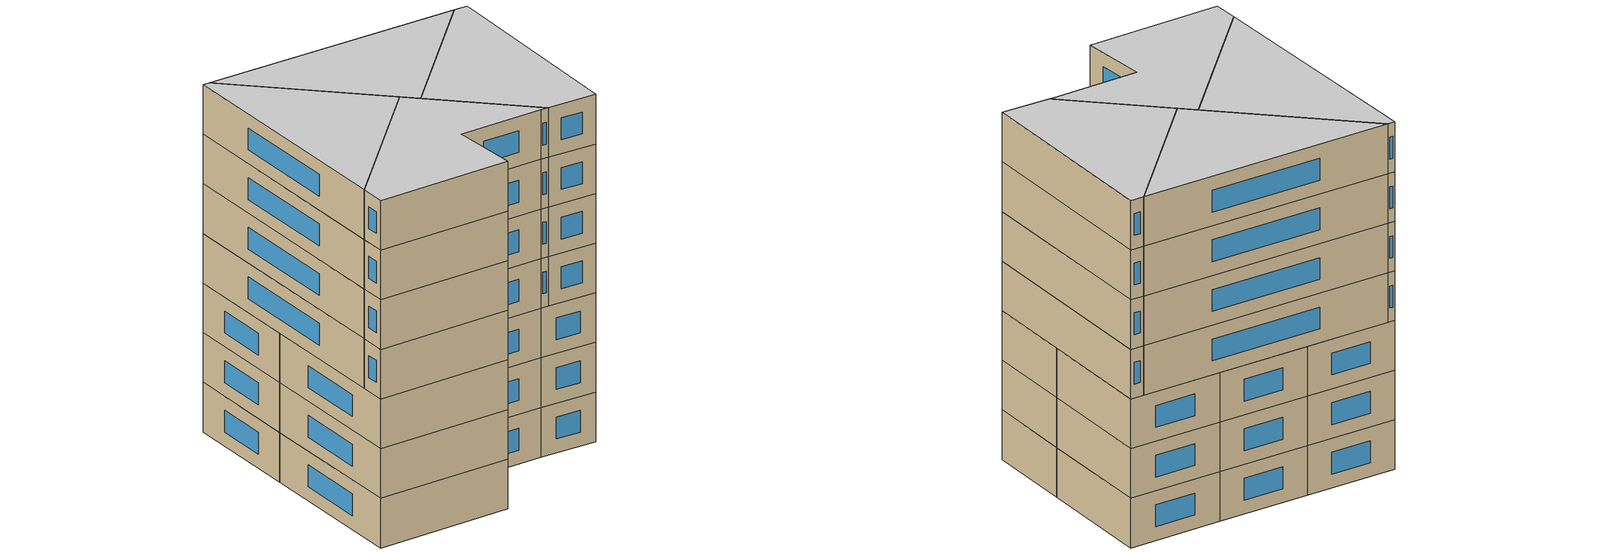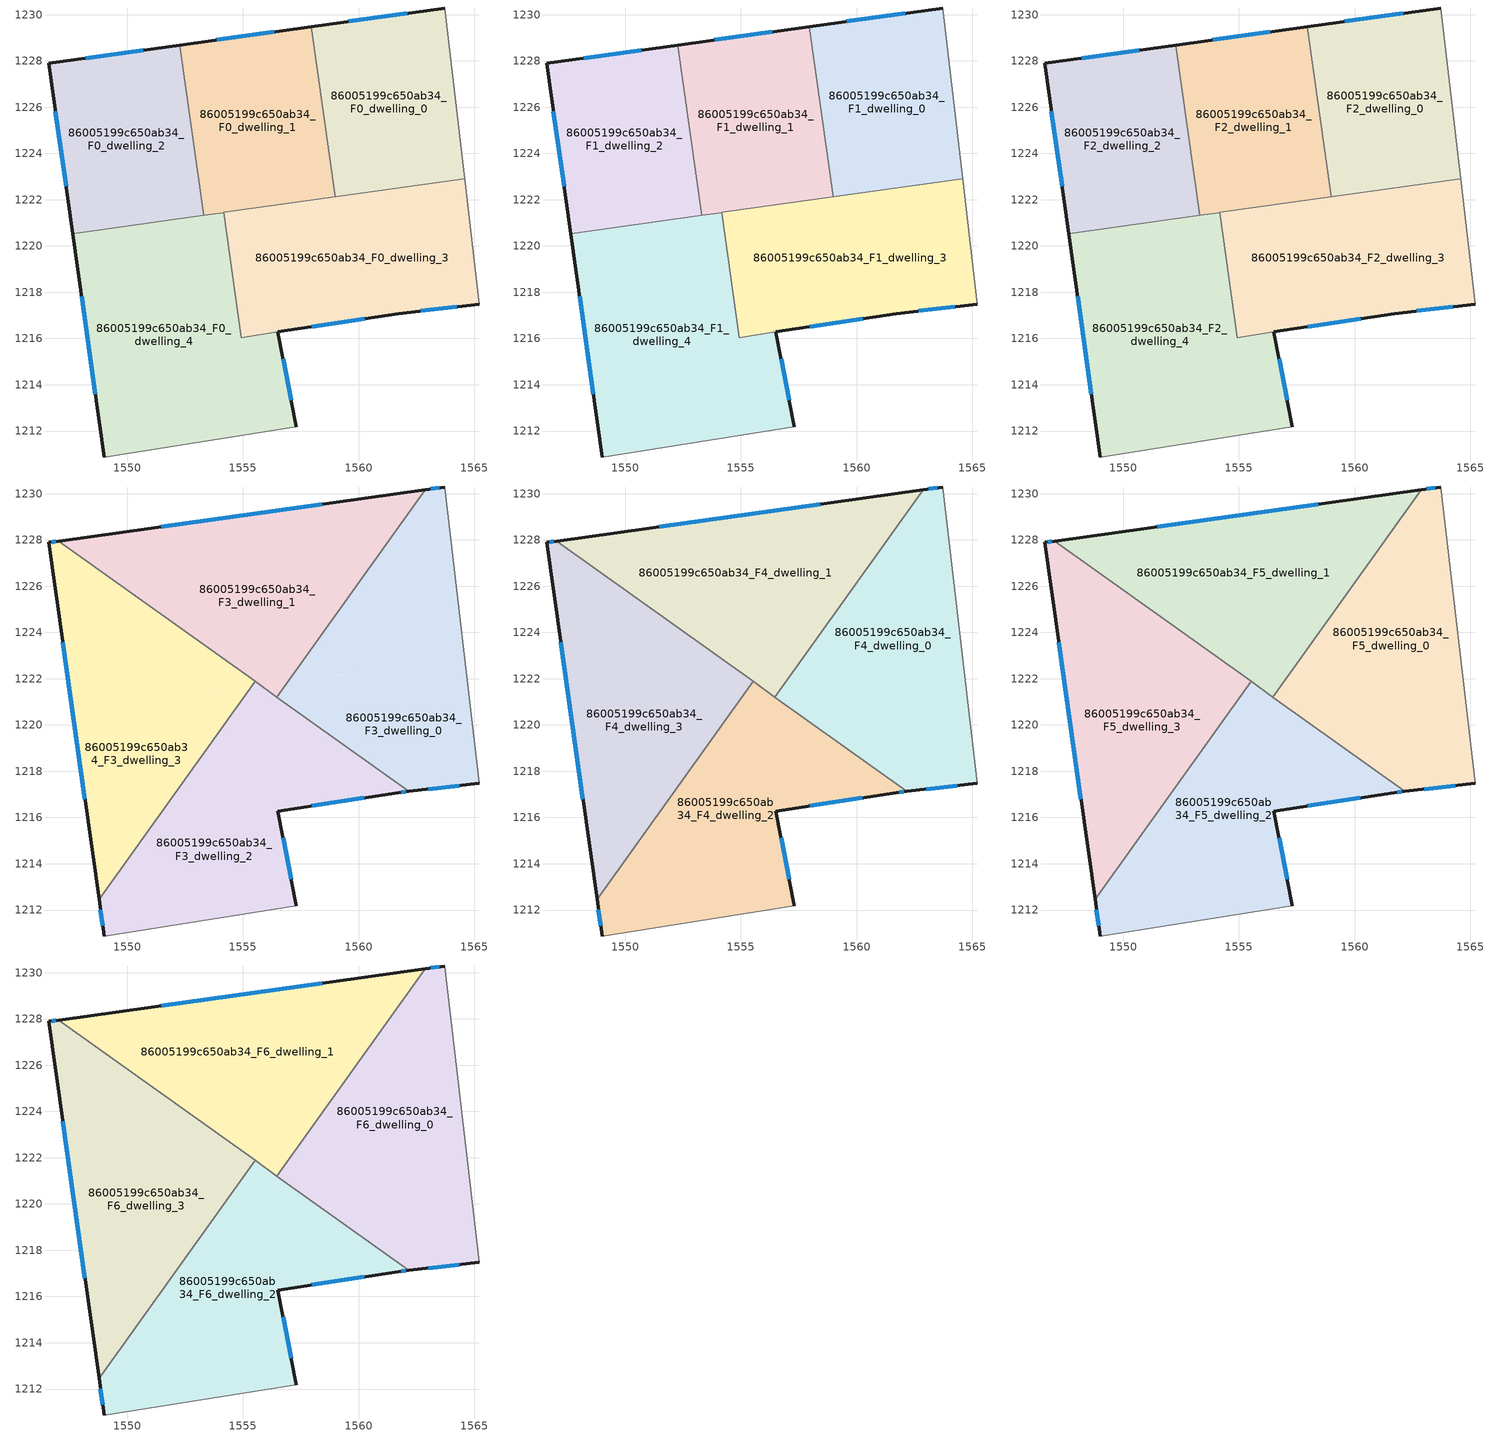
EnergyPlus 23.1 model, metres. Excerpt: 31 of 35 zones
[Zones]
86005199c650ab34_F0_dwelling_0
 floor ground (EU_floor_Construction): 1563.72,1230.29 1564.58,1222.91 1558.99,1222.13 1557.95,1229.48 z0
 wall outside (EU_wall_Construction): 1563.72,1230.29 1557.95,1229.48 z0:3
 wall adiabatic (EU_wall_Construction): 1564.58,1222.91 1563.72,1230.29 z0:3
 wall to 86005199c650ab34_F0_dwelling_1 (EU_wall_Construction): 1557.95,1229.48 1558.99,1222.13 z0:3
 wall to 86005199c650ab34_F0_dwelling_3 (EU_wall_Construction): 1558.99,1222.13 1564.58,1222.91 z0:3
 window (EU_Window_Construction): 1562.1,1230.06 1559.57,1229.71 z0.84:2.16
86005199c650ab34_F0_dwelling_1
 floor ground (EU_floor_Construction): 1557.95,1229.48 1558.99,1222.13 1553.31,1221.33 1552.28,1228.68 z0
 wall outside (EU_wall_Construction): 1557.95,1229.48 1552.28,1228.68 z0:3
 wall to 86005199c650ab34_F0_dwelling_2 (EU_wall_Construction): 1552.28,1228.68 1553.31,1221.33 z0:3
 wall to 86005199c650ab34_F0_dwelling_4 (EU_wall_Construction): 1553.31,1221.33 1554.16,1221.45 z0:3
 wall to 86005199c650ab34_F0_dwelling_3 (EU_wall_Construction): 1554.17,1221.45 1558.99,1222.13 z0:3
 window (EU_Window_Construction): 1556.36,1229.26 1553.87,1228.91 z0.84:2.16
86005199c650ab34_F0_dwelling_2
 floor ground (EU_floor_Construction): 1552.28,1228.68 1553.31,1221.33 1547.64,1220.53 1546.6,1227.89 z0
 wall outside (EU_wall_Construction): 1552.28,1228.68 1546.6,1227.89 1547.64,1220.53 z0:3
 wall to 86005199c650ab34_F0_dwelling_4 (EU_wall_Construction): 1547.64,1220.53 1553.31,1221.33 z0:3
 window (EU_Window_Construction): 1546.89,1225.83 1547.35,1222.59 / 1550.69,1228.46 1548.19,1228.11 z0.84:2.16
86005199c650ab34_F0_dwelling_3
 floor ground (EU_floor_Construction): 1564.58,1222.91 1565.21,1217.48 1561.71,1217.08 1556.51,1216.28 1554.93,1216.04 1554.17,1221.45 z0
 wall outside (EU_wall_Construction): 1556.51,1216.28 1561.71,1217.08 1565.21,1217.48 z0:3
 wall to 86005199c650ab34_F0_dwelling_4 (EU_wall_Construction): 1554.17,1221.45 1554.93,1216.04 1556.51,1216.28 z0:3
 wall adiabatic (EU_wall_Construction): 1565.21,1217.48 1564.58,1222.91 z0:3
 window (EU_Window_Construction): 1562.69,1217.19 1564.23,1217.36 / 1557.97,1216.5 1560.25,1216.85 z0.84:2.16
86005199c650ab34_F0_dwelling_4
 floor ground (EU_floor_Construction): 1554.16,1221.45 1554.93,1216.04 1556.51,1216.28 1557.31,1212.17 1549,1210.88 1547.64,1220.53 z0
 wall outside (EU_wall_Construction): 1547.64,1220.53 1549,1210.88 / 1557.31,1212.17 1556.51,1216.28 z0:3
 wall adiabatic (EU_wall_Construction): 1549,1210.88 1557.31,1212.17 z0:3
 window (EU_Window_Construction): 1548.02,1217.82 1548.62,1213.58 / 1557.08,1213.32 1556.73,1215.13 z0.84:2.16
86005199c650ab34_F1_dwelling_0
 floor to 86005199c650ab34_F0_dwelling_0 (EU_floor_Construction): 1563.72,1230.29 1564.58,1222.91 1558.99,1222.13 1557.95,1229.48 z3
 wall outside (EU_wall_Construction): 1563.72,1230.29 1557.95,1229.48 z3:6
 wall adiabatic (EU_wall_Construction): 1564.58,1222.91 1563.72,1230.29 z3:6
 wall to 86005199c650ab34_F1_dwelling_1 (EU_wall_Construction): 1557.95,1229.48 1558.99,1222.13 z3:6
 wall to 86005199c650ab34_F1_dwelling_3 (EU_wall_Construction): 1558.99,1222.13 1564.58,1222.91 z3:6
 window (EU_Window_Construction): 1562.1,1230.06 1559.57,1229.71 z3.84:5.16
86005199c650ab34_F1_dwelling_1
 floor to 86005199c650ab34_F0_dwelling_1 (EU_floor_Construction): 1557.95,1229.48 1558.99,1222.13 1553.31,1221.33 1552.28,1228.68 z3
 wall outside (EU_wall_Construction): 1557.95,1229.48 1552.28,1228.68 z3:6
 wall to 86005199c650ab34_F1_dwelling_2 (EU_wall_Construction): 1552.28,1228.68 1553.31,1221.33 z3:6
 wall to 86005199c650ab34_F1_dwelling_4 (EU_wall_Construction): 1553.31,1221.33 1554.16,1221.45 z3:6
 wall to 86005199c650ab34_F1_dwelling_3 (EU_wall_Construction): 1554.17,1221.45 1558.99,1222.13 z3:6
 window (EU_Window_Construction): 1556.36,1229.26 1553.87,1228.91 z3.84:5.16
86005199c650ab34_F1_dwelling_2
 floor to 86005199c650ab34_F0_dwelling_2 (EU_floor_Construction): 1552.28,1228.68 1553.31,1221.33 1547.64,1220.53 1546.6,1227.89 z3
 wall outside (EU_wall_Construction): 1552.28,1228.68 1546.6,1227.89 1547.64,1220.53 z3:6
 wall to 86005199c650ab34_F1_dwelling_4 (EU_wall_Construction): 1547.64,1220.53 1553.31,1221.33 z3:6
 window (EU_Window_Construction): 1546.89,1225.83 1547.35,1222.59 / 1550.69,1228.46 1548.19,1228.11 z3.84:5.16
86005199c650ab34_F1_dwelling_3
 floor to 86005199c650ab34_F0_dwelling_3 (EU_floor_Construction): 1564.58,1222.91 1565.21,1217.48 1561.71,1217.08 1556.51,1216.28 1554.93,1216.04 1554.17,1221.45 z3
 wall outside (EU_wall_Construction): 1556.51,1216.28 1561.71,1217.08 1565.21,1217.48 z3:6
 wall to 86005199c650ab34_F1_dwelling_4 (EU_wall_Construction): 1554.17,1221.45 1554.93,1216.04 1556.51,1216.28 z3:6
 wall adiabatic (EU_wall_Construction): 1565.21,1217.48 1564.58,1222.91 z3:6
 window (EU_Window_Construction): 1562.69,1217.19 1564.23,1217.36 / 1557.97,1216.5 1560.25,1216.85 z3.84:5.16
86005199c650ab34_F1_dwelling_4
 floor to 86005199c650ab34_F0_dwelling_4 (EU_floor_Construction): 1554.16,1221.45 1554.93,1216.04 1556.51,1216.28 1557.31,1212.17 1549,1210.88 1547.64,1220.53 z3
 wall outside (EU_wall_Construction): 1547.64,1220.53 1549,1210.88 / 1557.31,1212.17 1556.51,1216.28 z3:6
 wall adiabatic (EU_wall_Construction): 1549,1210.88 1557.31,1212.17 z3:6
 window (EU_Window_Construction): 1548.02,1217.82 1548.62,1213.58 / 1557.08,1213.32 1556.73,1215.13 z3.84:5.16
86005199c650ab34_F2_dwelling_0
 floor to 86005199c650ab34_F1_dwelling_0 (EU_floor_Construction): 1563.72,1230.29 1564.58,1222.91 1558.99,1222.13 1557.95,1229.48 z6
 wall outside (EU_wall_Construction): 1563.72,1230.29 1557.95,1229.48 z6:9
 wall adiabatic (EU_wall_Construction): 1564.58,1222.91 1563.72,1230.29 z6:9
 wall to 86005199c650ab34_F2_dwelling_1 (EU_wall_Construction): 1557.95,1229.48 1558.99,1222.13 z6:9
 wall to 86005199c650ab34_F2_dwelling_3 (EU_wall_Construction): 1558.99,1222.13 1564.58,1222.91 z6:9
 window (EU_Window_Construction): 1562.1,1230.06 1559.57,1229.71 z6.84:8.16
86005199c650ab34_F2_dwelling_1
 floor to 86005199c650ab34_F1_dwelling_1 (EU_floor_Construction): 1557.95,1229.48 1558.99,1222.13 1553.31,1221.33 1552.28,1228.68 z6
 wall outside (EU_wall_Construction): 1557.95,1229.48 1552.28,1228.68 z6:9
 wall to 86005199c650ab34_F2_dwelling_2 (EU_wall_Construction): 1552.28,1228.68 1553.31,1221.33 z6:9
 wall to 86005199c650ab34_F2_dwelling_4 (EU_wall_Construction): 1553.31,1221.33 1554.16,1221.45 z6:9
 wall to 86005199c650ab34_F2_dwelling_3 (EU_wall_Construction): 1554.17,1221.45 1558.99,1222.13 z6:9
 window (EU_Window_Construction): 1556.36,1229.26 1553.87,1228.91 z6.84:8.16
 ceiling adiabatic (EU_roof_Construction): 1555.8,1221.68 1555.52,1221.88 1555.33,1221.61 z9
86005199c650ab34_F2_dwelling_2
 floor to 86005199c650ab34_F1_dwelling_2 (EU_floor_Construction): 1552.28,1228.68 1553.31,1221.33 1547.64,1220.53 1546.6,1227.89 z6
 wall outside (EU_wall_Construction): 1552.28,1228.68 1546.6,1227.89 1547.64,1220.53 z6:9
 wall to 86005199c650ab34_F2_dwelling_4 (EU_wall_Construction): 1547.64,1220.53 1553.31,1221.33 z6:9
 window (EU_Window_Construction): 1546.89,1225.83 1547.35,1222.59 / 1550.69,1228.46 1548.19,1228.11 z6.84:8.16
 ceiling adiabatic (EU_roof_Construction): 1552.98,1223.7 1552.28,1228.68 1547.04,1227.95 z9
86005199c650ab34_F2_dwelling_3
 floor to 86005199c650ab34_F1_dwelling_3 (EU_floor_Construction): 1564.58,1222.91 1565.21,1217.48 1561.71,1217.08 1556.51,1216.28 1554.93,1216.04 1554.17,1221.45 z6
 wall outside (EU_wall_Construction): 1556.51,1216.28 1561.71,1217.08 1565.21,1217.48 z6:9
 wall to 86005199c650ab34_F2_dwelling_4 (EU_wall_Construction): 1554.17,1221.45 1554.93,1216.04 1556.51,1216.28 z6:9
 wall adiabatic (EU_wall_Construction): 1565.21,1217.48 1564.58,1222.91 z6:9
 window (EU_Window_Construction): 1562.69,1217.19 1564.23,1217.36 / 1557.97,1216.5 1560.25,1216.85 z6.84:8.16
 ceiling adiabatic (EU_roof_Construction): 1565.21,1217.48 1564.58,1222.91 1555.33,1221.61 1554.34,1220.23 1554.93,1216.04 1561.71,1217.08 z9
86005199c650ab34_F2_dwelling_4
 floor to 86005199c650ab34_F1_dwelling_4 (EU_floor_Construction): 1554.16,1221.45 1554.93,1216.04 1556.51,1216.28 1557.31,1212.17 1549,1210.88 1547.64,1220.53 z6
 wall outside (EU_wall_Construction): 1547.64,1220.53 1549,1210.88 / 1557.31,1212.17 1556.51,1216.28 z6:9
 wall adiabatic (EU_wall_Construction): 1549,1210.88 1557.31,1212.17 z6:9
 window (EU_Window_Construction): 1548.02,1217.82 1548.62,1213.58 / 1557.08,1213.32 1556.73,1215.13 z6.84:8.16
86005199c650ab34_F3_dwelling_0
 floor to 86005199c650ab34_F2_dwelling_0 (EU_floor_Construction): 1563.72,1230.29 1564.58,1222.91 1558.99,1222.13 1558.68,1224.3 1562.87,1230.17 z9
 floor adiabatic (EU_floor_Construction): 1564.58,1222.91 1565.21,1217.48 1562.16,1217.13 1556.46,1221.21 1556.91,1221.83 z9
 floor to 86005199c650ab34_F2_dwelling_1 (EU_floor_Construction): 1558.68,1224.3 1558.99,1222.13 1556.91,1221.83 z9
 wall outside (EU_wall_Construction): 1563.72,1230.29 1562.87,1230.17 / 1562.16,1217.13 1565.21,1217.48 z9:12
 wall adiabatic (EU_wall_Construction): 1565.21,1217.48 1563.72,1230.29 z9:12
 wall to 86005199c650ab34_F3_dwelling_1 (EU_wall_Construction): 1562.87,1230.17 1556.46,1221.21 z9:12
 wall to 86005199c650ab34_F3_dwelling_2 (EU_wall_Construction): 1556.46,1221.21 1562.16,1217.13 z9:12
 window (EU_Window_Construction): 1563.48,1230.25 1563.11,1230.2 / 1563.02,1217.23 1564.36,1217.38 z9.84:11.16
86005199c650ab34_F3_dwelling_1
 floor to 86005199c650ab34_F2_dwelling_1 (EU_floor_Construction): 1557.95,1229.48 1558.68,1224.3 1556.91,1221.83 1555.8,1221.68 1552.98,1223.7 1552.28,1228.68 z9
 floor to 86005199c650ab34_F2_dwelling_0 (EU_floor_Construction): 1562.87,1230.17 1558.68,1224.3 1557.95,1229.48 z9
 floor adiabatic (EU_floor_Construction): 1552.28,1228.68 1552.98,1223.7 1555.8,1221.68 1556.91,1221.83 1556.46,1221.21 1547.04,1227.95 z9
 wall outside (EU_wall_Construction): 1562.87,1230.17 1547.04,1227.95 z9:12
 wall to 86005199c650ab34_F3_dwelling_3 (EU_wall_Construction): 1547.04,1227.95 1555.52,1221.88 z9:12
 wall to 86005199c650ab34_F3_dwelling_2 (EU_wall_Construction): 1555.52,1221.88 1556.46,1221.21 z9:12
 window (EU_Window_Construction): 1558.44,1229.55 1551.47,1228.57 z9.84:11.16
86005199c650ab34_F3_dwelling_2
 floor to 86005199c650ab34_F2_dwelling_4 (EU_floor_Construction): 1554.33,1220.22 1554.93,1216.04 1556.51,1216.28 1557.31,1212.17 1549,1210.88 1548.78,1212.46 z9
 floor adiabatic (EU_floor_Construction): 1562.16,1217.13 1561.71,1217.08 1556.51,1216.28 1554.93,1216.04 1554.33,1220.22 1555.52,1221.88 z9
 wall outside (EU_wall_Construction): 1548.78,1212.46 1549,1210.88 / 1557.31,1212.17 1556.51,1216.28 1561.71,1217.08 1562.16,1217.13 z9:12
 wall adiabatic (EU_wall_Construction): 1549,1210.88 1557.31,1212.17 z9:12
 wall to 86005199c650ab34_F3_dwelling_3 (EU_wall_Construction): 1555.52,1221.88 1548.78,1212.46 z9:12
 window (EU_Window_Construction): 1548.84,1212.01 1548.94,1211.32 / 1561.84,1217.09 1562.04,1217.11 / 1557.96,1216.5 1560.25,1216.85 / 1557.08,1213.32 1556.73,1215.13 z9.84:11.16
86005199c650ab34_F3_dwelling_3
 floor to 86005199c650ab34_F2_dwelling_2 (EU_floor_Construction): 1552.98,1223.7 1553.31,1221.33 1547.64,1220.53 1546.6,1227.89 1547.04,1227.95 z9
 floor to 86005199c650ab34_F2_dwelling_1 (EU_floor_Construction): 1555.52,1221.88 1555.33,1221.61 1553.31,1221.33 1552.98,1223.7 z9
 floor to 86005199c650ab34_F2_dwelling_4 (EU_floor_Construction): 1554.16,1221.45 1554.33,1220.22 1548.78,1212.46 1547.64,1220.53 z9
 floor to 86005199c650ab34_F2_dwelling_3 (EU_floor_Construction): 1555.33,1221.61 1554.34,1220.23 1554.17,1221.45 z9
 wall outside (EU_wall_Construction): 1547.04,1227.95 1546.6,1227.89 1548.78,1212.46 z9:12
 window (EU_Window_Construction): 1546.92,1227.93 1546.72,1227.91 / 1547.21,1223.57 1548.17,1216.78 z9.84:11.16
86005199c650ab34_F4_dwelling_0
 floor to 86005199c650ab34_F3_dwelling_0 (EU_floor_Construction): 1563.72,1230.29 1565.21,1217.48 1562.16,1217.13 1556.46,1221.21 1562.87,1230.17 z12
 wall outside (EU_wall_Construction): 1563.72,1230.29 1562.87,1230.17 / 1562.16,1217.13 1565.21,1217.48 z12:15
 wall adiabatic (EU_wall_Construction): 1565.21,1217.48 1563.72,1230.29 z12:15
 wall to 86005199c650ab34_F4_dwelling_1 (EU_wall_Construction): 1562.87,1230.17 1556.46,1221.21 z12:15
 wall to 86005199c650ab34_F4_dwelling_2 (EU_wall_Construction): 1556.46,1221.21 1562.16,1217.13 z12:15
 window (EU_Window_Construction): 1563.48,1230.25 1563.11,1230.2 / 1563.02,1217.23 1564.36,1217.38 z12.84:14.16
86005199c650ab34_F4_dwelling_1
 floor to 86005199c650ab34_F3_dwelling_1 (EU_floor_Construction): 1562.87,1230.17 1556.46,1221.21 1547.04,1227.95 z12
 wall outside (EU_wall_Construction): 1562.87,1230.17 1547.04,1227.95 z12:15
 wall to 86005199c650ab34_F4_dwelling_3 (EU_wall_Construction): 1547.04,1227.95 1555.52,1221.88 z12:15
 wall to 86005199c650ab34_F4_dwelling_2 (EU_wall_Construction): 1555.52,1221.88 1556.46,1221.21 z12:15
 window (EU_Window_Construction): 1558.44,1229.55 1551.47,1228.57 z12.84:14.16
86005199c650ab34_F4_dwelling_2
 floor to 86005199c650ab34_F3_dwelling_2 (EU_floor_Construction): 1562.16,1217.13 1561.71,1217.08 1556.51,1216.28 1557.31,1212.17 1549,1210.88 1548.78,1212.46 1555.52,1221.88 z12
 wall outside (EU_wall_Construction): 1548.78,1212.46 1549,1210.88 / 1557.31,1212.17 1556.51,1216.28 1561.71,1217.08 1562.16,1217.13 z12:15
 wall adiabatic (EU_wall_Construction): 1549,1210.88 1557.31,1212.17 z12:15
 wall to 86005199c650ab34_F4_dwelling_3 (EU_wall_Construction): 1555.52,1221.88 1548.78,1212.46 z12:15
 window (EU_Window_Construction): 1548.84,1212.01 1548.94,1211.32 / 1561.84,1217.09 1562.04,1217.11 / 1557.96,1216.5 1560.25,1216.85 / 1557.08,1213.32 1556.73,1215.13 z12.84:14.16
86005199c650ab34_F4_dwelling_3
 floor to 86005199c650ab34_F3_dwelling_3 (EU_floor_Construction): 1555.52,1221.88 1548.78,1212.46 1546.6,1227.89 1547.04,1227.95 z12
 wall outside (EU_wall_Construction): 1547.04,1227.95 1546.6,1227.89 1548.78,1212.46 z12:15
 window (EU_Window_Construction): 1546.92,1227.93 1546.72,1227.91 / 1547.21,1223.57 1548.17,1216.78 z12.84:14.16
86005199c650ab34_F5_dwelling_0
 floor to 86005199c650ab34_F4_dwelling_0 (EU_floor_Construction): 1563.72,1230.29 1565.21,1217.48 1562.16,1217.13 1556.46,1221.21 1562.87,1230.17 z15
 wall outside (EU_wall_Construction): 1563.72,1230.29 1562.87,1230.17 / 1562.16,1217.13 1565.21,1217.48 z15:18
 wall adiabatic (EU_wall_Construction): 1565.21,1217.48 1563.72,1230.29 z15:18
 wall to 86005199c650ab34_F5_dwelling_1 (EU_wall_Construction): 1562.87,1230.17 1556.46,1221.21 z15:18
 wall to 86005199c650ab34_F5_dwelling_2 (EU_wall_Construction): 1556.46,1221.21 1562.16,1217.13 z15:18
 window (EU_Window_Construction): 1563.48,1230.25 1563.11,1230.2 / 1563.02,1217.23 1564.36,1217.38 z15.84:17.16
86005199c650ab34_F5_dwelling_1
 floor to 86005199c650ab34_F4_dwelling_1 (EU_floor_Construction): 1562.87,1230.17 1556.46,1221.21 1547.04,1227.95 z15
 wall outside (EU_wall_Construction): 1562.87,1230.17 1547.04,1227.95 z15:18
 wall to 86005199c650ab34_F5_dwelling_3 (EU_wall_Construction): 1547.04,1227.95 1555.52,1221.88 z15:18
 wall to 86005199c650ab34_F5_dwelling_2 (EU_wall_Construction): 1555.52,1221.88 1556.46,1221.21 z15:18
 window (EU_Window_Construction): 1558.44,1229.55 1551.47,1228.57 z15.84:17.16
86005199c650ab34_F5_dwelling_2
 floor to 86005199c650ab34_F4_dwelling_2 (EU_floor_Construction): 1562.16,1217.13 1561.71,1217.08 1556.51,1216.28 1557.31,1212.17 1549,1210.88 1548.78,1212.46 1555.52,1221.88 z15
 wall outside (EU_wall_Construction): 1548.78,1212.46 1549,1210.88 / 1557.31,1212.17 1556.51,1216.28 1561.71,1217.08 1562.16,1217.13 z15:18
 wall adiabatic (EU_wall_Construction): 1549,1210.88 1557.31,1212.17 z15:18
 wall to 86005199c650ab34_F5_dwelling_3 (EU_wall_Construction): 1555.52,1221.88 1548.78,1212.46 z15:18
 window (EU_Window_Construction): 1548.84,1212.01 1548.94,1211.32 / 1561.84,1217.09 1562.04,1217.11 / 1557.96,1216.5 1560.25,1216.85 / 1557.08,1213.32 1556.73,1215.13 z15.84:17.16
86005199c650ab34_F5_dwelling_3
 floor to 86005199c650ab34_F4_dwelling_3 (EU_floor_Construction): 1555.52,1221.88 1548.78,1212.46 1546.6,1227.89 1547.04,1227.95 z15
 wall outside (EU_wall_Construction): 1547.04,1227.95 1546.6,1227.89 1548.78,1212.46 z15:18
 window (EU_Window_Construction): 1546.92,1227.93 1546.72,1227.91 / 1547.21,1223.57 1548.17,1216.78 z15.84:17.16
86005199c650ab34_F6_dwelling_0
 floor to 86005199c650ab34_F5_dwelling_0 (EU_floor_Construction): 1563.72,1230.29 1565.21,1217.48 1562.16,1217.13 1556.46,1221.21 1562.87,1230.17 z18
 wall outside (EU_wall_Construction): 1563.72,1230.29 1562.87,1230.17 / 1562.16,1217.13 1565.21,1217.48 z18:21
 wall adiabatic (EU_wall_Construction): 1565.21,1217.48 1563.72,1230.29 z18:21
 wall to 86005199c650ab34_F6_dwelling_1 (EU_wall_Construction): 1562.87,1230.17 1556.46,1221.21 z18:21
 wall to 86005199c650ab34_F6_dwelling_2 (EU_wall_Construction): 1556.46,1221.21 1562.16,1217.13 z18:21
 window (EU_Window_Construction): 1563.48,1230.25 1563.11,1230.2 / 1563.02,1217.23 1564.36,1217.38 z18.84:20.16
 ceiling to 86005199c650ab34_F7_dwelling_0 (EU_floor_Construction): 1565.21,1217.48 1563.72,1230.29 1562.87,1230.17 1556.46,1221.21 1562.16,1217.13 z21
86005199c650ab34_F6_dwelling_1
 floor to 86005199c650ab34_F5_dwelling_1 (EU_floor_Construction): 1562.87,1230.17 1556.46,1221.21 1547.04,1227.95 z18
 wall outside (EU_wall_Construction): 1562.87,1230.17 1547.04,1227.95 z18:21
 wall to 86005199c650ab34_F6_dwelling_3 (EU_wall_Construction): 1547.04,1227.95 1555.52,1221.88 z18:21
 wall to 86005199c650ab34_F6_dwelling_2 (EU_wall_Construction): 1555.52,1221.88 1556.46,1221.21 z18:21
 window (EU_Window_Construction): 1558.44,1229.55 1551.47,1228.57 z18.84:20.16
 ceiling to 86005199c650ab34_F7_dwelling_1 (EU_floor_Construction): 1556.46,1221.21 1562.87,1230.17 1547.04,1227.95 z21
86005199c650ab34_F6_dwelling_2
 floor to 86005199c650ab34_F5_dwelling_2 (EU_floor_Construction): 1562.16,1217.13 1561.71,1217.08 1556.51,1216.28 1557.31,1212.17 1549,1210.88 1548.78,1212.46 1555.52,1221.88 z18
 wall outside (EU_wall_Construction): 1548.78,1212.46 1549,1210.88 / 1557.31,1212.17 1556.51,1216.28 1561.71,1217.08 1562.16,1217.13 z18:21
 wall adiabatic (EU_wall_Construction): 1549,1210.88 1557.31,1212.17 z18:21
 wall to 86005199c650ab34_F6_dwelling_3 (EU_wall_Construction): 1555.52,1221.88 1548.78,1212.46 z18:21
 window (EU_Window_Construction): 1548.84,1212.01 1548.94,1211.32 / 1561.84,1217.09 1562.04,1217.11 / 1557.96,1216.5 1560.25,1216.85 / 1557.08,1213.32 1556.73,1215.13 z18.84:20.16
 ceiling to 86005199c650ab34_F7_dwelling_2 (EU_floor_Construction): 1557.31,1212.17 1556.51,1216.28 1561.71,1217.08 1562.16,1217.13 1555.52,1221.88 1548.78,1212.46 1549,1210.88 z21
86005199c650ab34_F6_dwelling_3
 floor to 86005199c650ab34_F5_dwelling_3 (EU_floor_Construction): 1555.52,1221.88 1548.78,1212.46 1546.6,1227.89 1547.04,1227.95 z18
 wall outside (EU_wall_Construction): 1547.04,1227.95 1546.6,1227.89 1548.78,1212.46 z18:21
 window (EU_Window_Construction): 1546.92,1227.93 1546.72,1227.91 / 1547.21,1223.57 1548.17,1216.78 z18.84:20.16
 ceiling to 86005199c650ab34_F7_dwelling_3 (EU_floor_Construction): 1548.78,1212.46 1555.52,1221.88 1547.04,1227.95 1546.6,1227.89 z21
[Building]
EU S2 Campaign: North Axis=0; Terrain=City; Solar Distribution=FullExterior
[Site:Location]
Lyon-Bron: Latitude=45.75; Longitude=5; Time Zone=1; Elevation=198
[SizingPeriod:WeatherFileDays]
AnnualSizingPeriod: Begin Month=1; Begin Day of Month=1; End Month=12; End Day of Month=31; Day of Week for Start Day=Monday; Use Weather File Daylight Saving Period=No; Use Weather File Rain and Snow Indicators=No
[MATERIAL]
EU_InternalMass_Material: Roughness=MediumRough; Thickness=0.1; Conductivity=1; Density=1800; Specific Heat=900; Thermal Absorptance=0.9; Solar Absorptance=0.7; Visible Absorptance=0.7
[MATERIAL:NOMASS] Roughness=MediumRough; Thermal Absorptance=0.9; Solar Absorptance=0.7; Visible Absorptance=0.7
Name | Thermal Resistance
EU_wall_NoMass | 0.776494
EU_roof_NoMass | 0.486893
EU_floor_NoMass | 0.421597
[WINDOWMATERIAL:SIMPLEGLAZINGSYSTEM]
EU_Window_SimpleGlazing: UFactor=4.24961; Solar Heat Gain Coefficient=0.83; Visible Transmittance=0.83
[CONSTRUCTION]
EU_wall_Construction: EU_wall_NoMass
EU_roof_Construction: EU_roof_NoMass
EU_floor_Construction: EU_floor_NoMass
EU_Window_Construction: EU_Window_SimpleGlazing
EU_InternalMass_Construction: EU_InternalMass_Material
[ZONE] Type=1; Multiplier=1; Ceiling Height=autocalculate; Floor Area=autocalculate; Part of Total Floor Area=Yes
Name | Volume
86005199c650ab34_F0_dwelling_0; 86005199c650ab34_F1_dwelling_0; 86005199c650ab34_F2_dwelling_0 | 127.715
86005199c650ab34_F3_dwelling_0; 86005199c650ab34_F4_dwelling_0; 86005199c650ab34_F5_dwelling_0; 86005199c650ab34_F6_dwelling_0 | 191.565
86005199c650ab34_F0_dwelling_1; 86005199c650ab34_F1_dwelling_1; 86005199c650ab34_F2_dwelling_1 | 127.685
86005199c650ab34_F3_dwelling_1; 86005199c650ab34_F4_dwelling_1; 86005199c650ab34_F5_dwelling_1; 86005199c650ab34_F6_dwelling_1 | 191.568
86005199c650ab34_F0_dwelling_2; 86005199c650ab34_F1_dwelling_2; 86005199c650ab34_F2_dwelling_2 | 127.707
86005199c650ab34_F3_dwelling_2; 86005199c650ab34_F4_dwelling_2; 86005199c650ab34_F5_dwelling_2; 86005199c650ab34_F6_dwelling_2 | 191.566
86005199c650ab34_F0_dwelling_3; 86005199c650ab34_F1_dwelling_3; 86005199c650ab34_F2_dwelling_3 | 169.996
86005199c650ab34_F3_dwelling_3; 86005199c650ab34_F4_dwelling_3; 86005199c650ab34_F5_dwelling_3; 86005199c650ab34_F6_dwelling_3 | 191.572
86005199c650ab34_F0_dwelling_4 | 213.114
86005199c650ab34_F1_dwelling_4; 86005199c650ab34_F2_dwelling_4 | 213.081
[INTERNALMASS] Construction=EU_InternalMass_Construction
Name | Zone or ZoneList | Surface Area
86005199c650ab34_F0_dwelling_0_EU_InternalMass | 86005199c650ab34_F0_dwelling_0 | 42.5718
86005199c650ab34_F0_dwelling_1_EU_InternalMass | 86005199c650ab34_F0_dwelling_1 | 42.562
86005199c650ab34_F0_dwelling_2_EU_InternalMass | 86005199c650ab34_F0_dwelling_2 | 42.5691
86005199c650ab34_F0_dwelling_3_EU_InternalMass | 86005199c650ab34_F0_dwelling_3 | 56.6651
86005199c650ab34_F0_dwelling_4_EU_InternalMass | 86005199c650ab34_F0_dwelling_4 | 71.0447
86005199c650ab34_F1_dwelling_0_EU_InternalMass | 86005199c650ab34_F1_dwelling_0 | 42.5718
86005199c650ab34_F1_dwelling_1_EU_InternalMass | 86005199c650ab34_F1_dwelling_1 | 42.562
86005199c650ab34_F1_dwelling_2_EU_InternalMass | 86005199c650ab34_F1_dwelling_2 | 42.5691
86005199c650ab34_F1_dwelling_3_EU_InternalMass | 86005199c650ab34_F1_dwelling_3 | 56.6651
86005199c650ab34_F1_dwelling_4_EU_InternalMass | 86005199c650ab34_F1_dwelling_4 | 71.0447
86005199c650ab34_F2_dwelling_0_EU_InternalMass | 86005199c650ab34_F2_dwelling_0 | 42.5718
86005199c650ab34_F2_dwelling_1_EU_InternalMass | 86005199c650ab34_F2_dwelling_1 | 42.562
86005199c650ab34_F2_dwelling_2_EU_InternalMass | 86005199c650ab34_F2_dwelling_2 | 42.5691
86005199c650ab34_F2_dwelling_3_EU_InternalMass | 86005199c650ab34_F2_dwelling_3 | 56.6651
86005199c650ab34_F2_dwelling_4_EU_InternalMass | 86005199c650ab34_F2_dwelling_4 | 71.0447
86005199c650ab34_F3_dwelling_0_EU_InternalMass | 86005199c650ab34_F3_dwelling_0 | 63.8572
86005199c650ab34_F3_dwelling_1_EU_InternalMass | 86005199c650ab34_F3_dwelling_1 | 63.8555
86005199c650ab34_F3_dwelling_2_EU_InternalMass | 86005199c650ab34_F3_dwelling_2 | 63.8546
86005199c650ab34_F3_dwelling_3_EU_InternalMass | 86005199c650ab34_F3_dwelling_3 | 63.8565
86005199c650ab34_F4_dwelling_0_EU_InternalMass | 86005199c650ab34_F4_dwelling_0 | 63.8572
86005199c650ab34_F4_dwelling_1_EU_InternalMass | 86005199c650ab34_F4_dwelling_1 | 63.8555
86005199c650ab34_F4_dwelling_2_EU_InternalMass | 86005199c650ab34_F4_dwelling_2 | 63.8546
86005199c650ab34_F4_dwelling_3_EU_InternalMass | 86005199c650ab34_F4_dwelling_3 | 63.8565
86005199c650ab34_F5_dwelling_0_EU_InternalMass | 86005199c650ab34_F5_dwelling_0 | 63.8572
86005199c650ab34_F5_dwelling_1_EU_InternalMass | 86005199c650ab34_F5_dwelling_1 | 63.8555
86005199c650ab34_F5_dwelling_2_EU_InternalMass | 86005199c650ab34_F5_dwelling_2 | 63.8546
86005199c650ab34_F5_dwelling_3_EU_InternalMass | 86005199c650ab34_F5_dwelling_3 | 63.8565
86005199c650ab34_F6_dwelling_0_EU_InternalMass | 86005199c650ab34_F6_dwelling_0 | 63.8572
86005199c650ab34_F6_dwelling_1_EU_InternalMass | 86005199c650ab34_F6_dwelling_1 | 63.8555
86005199c650ab34_F6_dwelling_2_EU_InternalMass | 86005199c650ab34_F6_dwelling_2 | 63.8546
86005199c650ab34_F6_dwelling_3_EU_InternalMass | 86005199c650ab34_F6_dwelling_3 | 63.8565
[OTHEREQUIPMENT] Fuel Type=Electricity; Design Level Calculation Method=Watts/Area; Power per Zone Floor Area=1; Fraction Latent=0; Fraction Radiant=0; Fraction Lost=0; Carbon Dioxide Generation Rate=0; EndUse Subcategory=EU_Step8_InternalGains
Name | Zone or ZoneList or Space or SpaceList | Schedule
EU_Step8_InternalGain_86005199c650ab34_F0_dwelling_0_f000 | 86005199c650ab34_F0_dwelling_0 | EU_Step8_GainSchedule_86005199c650ab34_F0_dwelling_0_f000
EU_Step8_InternalGain_86005199c650ab34_F0_dwelling_1_f000 | 86005199c650ab34_F0_dwelling_1 | EU_Step8_GainSchedule_86005199c650ab34_F0_dwelling_1_f000
EU_Step8_InternalGain_86005199c650ab34_F0_dwelling_2_f000 | 86005199c650ab34_F0_dwelling_2 | EU_Step8_GainSchedule_86005199c650ab34_F0_dwelling_2_f000
EU_Step8_InternalGain_86005199c650ab34_F0_dwelling_3_f000 | 86005199c650ab34_F0_dwelling_3 | EU_Step8_GainSchedule_86005199c650ab34_F0_dwelling_3_f000
EU_Step8_InternalGain_86005199c650ab34_F0_dwelling_4_f000 | 86005199c650ab34_F0_dwelling_4 | EU_Step8_GainSchedule_86005199c650ab34_F0_dwelling_4_f000
EU_Step8_InternalGain_86005199c650ab34_F1_dwelling_0_f000 | 86005199c650ab34_F1_dwelling_0 | EU_Step8_GainSchedule_86005199c650ab34_F1_dwelling_0_f000
EU_Step8_InternalGain_86005199c650ab34_F1_dwelling_1_f000 | 86005199c650ab34_F1_dwelling_1 | EU_Step8_GainSchedule_86005199c650ab34_F1_dwelling_1_f000
EU_Step8_InternalGain_86005199c650ab34_F1_dwelling_2_f000 | 86005199c650ab34_F1_dwelling_2 | EU_Step8_GainSchedule_86005199c650ab34_F1_dwelling_2_f000
EU_Step8_InternalGain_86005199c650ab34_F1_dwelling_3_f000 | 86005199c650ab34_F1_dwelling_3 | EU_Step8_GainSchedule_86005199c650ab34_F1_dwelling_3_f000
EU_Step8_InternalGain_86005199c650ab34_F1_dwelling_4_f000 | 86005199c650ab34_F1_dwelling_4 | EU_Step8_GainSchedule_86005199c650ab34_F1_dwelling_4_f000
EU_Step8_InternalGain_86005199c650ab34_F2_dwelling_0_f000 | 86005199c650ab34_F2_dwelling_0 | EU_Step8_GainSchedule_86005199c650ab34_F2_dwelling_0_f000
EU_Step8_InternalGain_86005199c650ab34_F2_dwelling_1_f000 | 86005199c650ab34_F2_dwelling_1 | EU_Step8_GainSchedule_86005199c650ab34_F2_dwelling_1_f000
EU_Step8_InternalGain_86005199c650ab34_F2_dwelling_2_f000 | 86005199c650ab34_F2_dwelling_2 | EU_Step8_GainSchedule_86005199c650ab34_F2_dwelling_2_f000
EU_Step8_InternalGain_86005199c650ab34_F2_dwelling_3_f000 | 86005199c650ab34_F2_dwelling_3 | EU_Step8_GainSchedule_86005199c650ab34_F2_dwelling_3_f000
EU_Step8_InternalGain_86005199c650ab34_F2_dwelling_4_f000 | 86005199c650ab34_F2_dwelling_4 | EU_Step8_GainSchedule_86005199c650ab34_F2_dwelling_4_f000
EU_Step8_InternalGain_86005199c650ab34_F3_dwelling_0_f000 | 86005199c650ab34_F3_dwelling_0 | EU_Step8_GainSchedule_86005199c650ab34_F3_dwelling_0_f000
EU_Step8_InternalGain_86005199c650ab34_F3_dwelling_1_f000 | 86005199c650ab34_F3_dwelling_1 | EU_Step8_GainSchedule_86005199c650ab34_F3_dwelling_1_f000
EU_Step8_InternalGain_86005199c650ab34_F3_dwelling_2_f000 | 86005199c650ab34_F3_dwelling_2 | EU_Step8_GainSchedule_86005199c650ab34_F3_dwelling_2_f000
EU_Step8_InternalGain_86005199c650ab34_F3_dwelling_3_f000 | 86005199c650ab34_F3_dwelling_3 | EU_Step8_GainSchedule_86005199c650ab34_F3_dwelling_3_f000
EU_Step8_InternalGain_86005199c650ab34_F4_dwelling_0_f000 | 86005199c650ab34_F4_dwelling_0 | EU_Step8_GainSchedule_86005199c650ab34_F4_dwelling_0_f000
EU_Step8_InternalGain_86005199c650ab34_F4_dwelling_1_f000 | 86005199c650ab34_F4_dwelling_1 | EU_Step8_GainSchedule_86005199c650ab34_F4_dwelling_1_f000
EU_Step8_InternalGain_86005199c650ab34_F4_dwelling_2_f000 | 86005199c650ab34_F4_dwelling_2 | EU_Step8_GainSchedule_86005199c650ab34_F4_dwelling_2_f000
EU_Step8_InternalGain_86005199c650ab34_F4_dwelling_3_f000 | 86005199c650ab34_F4_dwelling_3 | EU_Step8_GainSchedule_86005199c650ab34_F4_dwelling_3_f000
EU_Step8_InternalGain_86005199c650ab34_F5_dwelling_0_f000 | 86005199c650ab34_F5_dwelling_0 | EU_Step8_GainSchedule_86005199c650ab34_F5_dwelling_0_f000
EU_Step8_InternalGain_86005199c650ab34_F5_dwelling_1_f000 | 86005199c650ab34_F5_dwelling_1 | EU_Step8_GainSchedule_86005199c650ab34_F5_dwelling_1_f000
EU_Step8_InternalGain_86005199c650ab34_F5_dwelling_2_f000 | 86005199c650ab34_F5_dwelling_2 | EU_Step8_GainSchedule_86005199c650ab34_F5_dwelling_2_f000
EU_Step8_InternalGain_86005199c650ab34_F5_dwelling_3_f000 | 86005199c650ab34_F5_dwelling_3 | EU_Step8_GainSchedule_86005199c650ab34_F5_dwelling_3_f000
EU_Step8_InternalGain_86005199c650ab34_F6_dwelling_0_f000 | 86005199c650ab34_F6_dwelling_0 | EU_Step8_GainSchedule_86005199c650ab34_F6_dwelling_0_f000
EU_Step8_InternalGain_86005199c650ab34_F6_dwelling_1_f000 | 86005199c650ab34_F6_dwelling_1 | EU_Step8_GainSchedule_86005199c650ab34_F6_dwelling_1_f000
EU_Step8_InternalGain_86005199c650ab34_F6_dwelling_2_f000 | 86005199c650ab34_F6_dwelling_2 | EU_Step8_GainSchedule_86005199c650ab34_F6_dwelling_2_f000
EU_Step8_InternalGain_86005199c650ab34_F6_dwelling_3_f000 | 86005199c650ab34_F6_dwelling_3 | EU_Step8_GainSchedule_86005199c650ab34_F6_dwelling_3_f000
[ZONEVENTILATION:DESIGNFLOWRATE] Schedule=EU_AlwaysOn; Design Flow Rate Calculation Method=AirChanges/Hour; Air Changes per Hour=0.693814; Ventilation Type=Natural; Fan Pressure Rise=0; Fan Total Efficiency=1; Constant Term Coefficient=1; Temperature Term Coefficient=0; Velocity Term Coefficient=0; Velocity Squared Term Coefficient=0; Minimum Indoor Temperature=-100; Maximum Indoor Temperature=100; Delta Temperature=-100; Minimum Outdoor Temperature=-100; Maximum Outdoor Temperature=100; Maximum Wind Speed=40
Name | Zone or ZoneList or Space or SpaceList
EU_ConstantAir_86005199c650ab34_F0_dwelling_0 | 86005199c650ab34_F0_dwelling_0
EU_ConstantAir_86005199c650ab34_F0_dwelling_1 | 86005199c650ab34_F0_dwelling_1
EU_ConstantAir_86005199c650ab34_F0_dwelling_2 | 86005199c650ab34_F0_dwelling_2
EU_ConstantAir_86005199c650ab34_F0_dwelling_3 | 86005199c650ab34_F0_dwelling_3
EU_ConstantAir_86005199c650ab34_F0_dwelling_4 | 86005199c650ab34_F0_dwelling_4
EU_ConstantAir_86005199c650ab34_F1_dwelling_0 | 86005199c650ab34_F1_dwelling_0
EU_ConstantAir_86005199c650ab34_F1_dwelling_1 | 86005199c650ab34_F1_dwelling_1
EU_ConstantAir_86005199c650ab34_F1_dwelling_2 | 86005199c650ab34_F1_dwelling_2
EU_ConstantAir_86005199c650ab34_F1_dwelling_3 | 86005199c650ab34_F1_dwelling_3
EU_ConstantAir_86005199c650ab34_F1_dwelling_4 | 86005199c650ab34_F1_dwelling_4
EU_ConstantAir_86005199c650ab34_F2_dwelling_0 | 86005199c650ab34_F2_dwelling_0
EU_ConstantAir_86005199c650ab34_F2_dwelling_1 | 86005199c650ab34_F2_dwelling_1
EU_ConstantAir_86005199c650ab34_F2_dwelling_2 | 86005199c650ab34_F2_dwelling_2
EU_ConstantAir_86005199c650ab34_F2_dwelling_3 | 86005199c650ab34_F2_dwelling_3
EU_ConstantAir_86005199c650ab34_F2_dwelling_4 | 86005199c650ab34_F2_dwelling_4
EU_ConstantAir_86005199c650ab34_F3_dwelling_0 | 86005199c650ab34_F3_dwelling_0
EU_ConstantAir_86005199c650ab34_F3_dwelling_1 | 86005199c650ab34_F3_dwelling_1
EU_ConstantAir_86005199c650ab34_F3_dwelling_2 | 86005199c650ab34_F3_dwelling_2
EU_ConstantAir_86005199c650ab34_F3_dwelling_3 | 86005199c650ab34_F3_dwelling_3
EU_ConstantAir_86005199c650ab34_F4_dwelling_0 | 86005199c650ab34_F4_dwelling_0
EU_ConstantAir_86005199c650ab34_F4_dwelling_1 | 86005199c650ab34_F4_dwelling_1
EU_ConstantAir_86005199c650ab34_F4_dwelling_2 | 86005199c650ab34_F4_dwelling_2
EU_ConstantAir_86005199c650ab34_F4_dwelling_3 | 86005199c650ab34_F4_dwelling_3
EU_ConstantAir_86005199c650ab34_F5_dwelling_0 | 86005199c650ab34_F5_dwelling_0
EU_ConstantAir_86005199c650ab34_F5_dwelling_1 | 86005199c650ab34_F5_dwelling_1
EU_ConstantAir_86005199c650ab34_F5_dwelling_2 | 86005199c650ab34_F5_dwelling_2
EU_ConstantAir_86005199c650ab34_F5_dwelling_3 | 86005199c650ab34_F5_dwelling_3
EU_ConstantAir_86005199c650ab34_F6_dwelling_0 | 86005199c650ab34_F6_dwelling_0
EU_ConstantAir_86005199c650ab34_F6_dwelling_1 | 86005199c650ab34_F6_dwelling_1
EU_ConstantAir_86005199c650ab34_F6_dwelling_2 | 86005199c650ab34_F6_dwelling_2
EU_ConstantAir_86005199c650ab34_F6_dwelling_3 | 86005199c650ab34_F6_dwelling_3
[HVACTEMPLATE:THERMOSTAT] Constant Heating Setpoint=20; Constant Cooling Setpoint=50
EU_HeatOnly_86005199c650ab34_F0_dwelling_0; EU_HeatOnly_86005199c650ab34_F0_dwelling_1; EU_HeatOnly_86005199c650ab34_F0_dwelling_2; EU_HeatOnly_86005199c650ab34_F0_dwelling_3; EU_HeatOnly_86005199c650ab34_F0_dwelling_4; EU_HeatOnly_86005199c650ab34_F1_dwelling_0; EU_HeatOnly_86005199c650ab34_F1_dwelling_1; EU_HeatOnly_86005199c650ab34_F1_dwelling_2; EU_HeatOnly_86005199c650ab34_F1_dwelling_3; EU_HeatOnly_86005199c650ab34_F1_dwelling_4; EU_HeatOnly_86005199c650ab34_F2_dwelling_0; EU_HeatOnly_86005199c650ab34_F2_dwelling_1; EU_HeatOnly_86005199c650ab34_F2_dwelling_2; EU_HeatOnly_86005199c650ab34_F2_dwelling_3; EU_HeatOnly_86005199c650ab34_F2_dwelling_4; EU_HeatOnly_86005199c650ab34_F3_dwelling_0; EU_HeatOnly_86005199c650ab34_F3_dwelling_1; EU_HeatOnly_86005199c650ab34_F3_dwelling_2; EU_HeatOnly_86005199c650ab34_F3_dwelling_3; EU_HeatOnly_86005199c650ab34_F4_dwelling_0; EU_HeatOnly_86005199c650ab34_F4_dwelling_1; EU_HeatOnly_86005199c650ab34_F4_dwelling_2; EU_HeatOnly_86005199c650ab34_F4_dwelling_3; EU_HeatOnly_86005199c650ab34_F5_dwelling_0; EU_HeatOnly_86005199c650ab34_F5_dwelling_1; EU_HeatOnly_86005199c650ab34_F5_dwelling_2; EU_HeatOnly_86005199c650ab34_F5_dwelling_3; EU_HeatOnly_86005199c650ab34_F6_dwelling_0; EU_HeatOnly_86005199c650ab34_F6_dwelling_1; EU_HeatOnly_86005199c650ab34_F6_dwelling_2; EU_HeatOnly_86005199c650ab34_F6_dwelling_3; EU_HeatOnly_86005199c650ab34_F7_dwelling_0; EU_HeatOnly_86005199c650ab34_F7_dwelling_1; EU_HeatOnly_86005199c650ab34_F7_dwelling_2; EU_HeatOnly_86005199c650ab34_F7_dwelling_3
[HVACTEMPLATE:ZONE:IDEALLOADSAIRSYSTEM] System Availability Schedule=EU_AlwaysOn; Maximum Heating Supply Air Temperature=50; Minimum Cooling Supply Air Temperature=13; Maximum Heating Supply Air Humidity Ratio=0.0156; Minimum Cooling Supply Air Humidity Ratio=0.0077; Heating Limit=NoLimit; Cooling Limit=NoLimit; Heating Availability Schedule=EU_AlwaysOn; Cooling Availability Schedule=EU_CoolingOff; Dehumidification Control Type=ConstantSensibleHeatRatio; Cooling Sensible Heat Ratio=0.7; Dehumidification Setpoint=60; Humidification Control Type=None; Humidification Setpoint=30; Outdoor Air Method=None; Outdoor Air Flow Rate per Person=0.00944; Outdoor Air Flow Rate per Zone Floor Area=0; Outdoor Air Flow Rate per Zone=0; Demand Controlled Ventilation Type=None; Outdoor Air Economizer Type=NoEconomizer; Heat Recovery Type=None; Sensible Heat Recovery Effectiveness=0.7; Latent Heat Recovery Effectiveness=0.65
Name | Template Thermostat
86005199c650ab34_F0_dwelling_0 | EU_HeatOnly_86005199c650ab34_F0_dwelling_0
86005199c650ab34_F0_dwelling_1 | EU_HeatOnly_86005199c650ab34_F0_dwelling_1
86005199c650ab34_F0_dwelling_2 | EU_HeatOnly_86005199c650ab34_F0_dwelling_2
86005199c650ab34_F0_dwelling_3 | EU_HeatOnly_86005199c650ab34_F0_dwelling_3
86005199c650ab34_F0_dwelling_4 | EU_HeatOnly_86005199c650ab34_F0_dwelling_4
86005199c650ab34_F1_dwelling_0 | EU_HeatOnly_86005199c650ab34_F1_dwelling_0
86005199c650ab34_F1_dwelling_1 | EU_HeatOnly_86005199c650ab34_F1_dwelling_1
86005199c650ab34_F1_dwelling_2 | EU_HeatOnly_86005199c650ab34_F1_dwelling_2
86005199c650ab34_F1_dwelling_3 | EU_HeatOnly_86005199c650ab34_F1_dwelling_3
86005199c650ab34_F1_dwelling_4 | EU_HeatOnly_86005199c650ab34_F1_dwelling_4
86005199c650ab34_F2_dwelling_0 | EU_HeatOnly_86005199c650ab34_F2_dwelling_0
86005199c650ab34_F2_dwelling_1 | EU_HeatOnly_86005199c650ab34_F2_dwelling_1
86005199c650ab34_F2_dwelling_2 | EU_HeatOnly_86005199c650ab34_F2_dwelling_2
86005199c650ab34_F2_dwelling_3 | EU_HeatOnly_86005199c650ab34_F2_dwelling_3
86005199c650ab34_F2_dwelling_4 | EU_HeatOnly_86005199c650ab34_F2_dwelling_4
86005199c650ab34_F3_dwelling_0 | EU_HeatOnly_86005199c650ab34_F3_dwelling_0
86005199c650ab34_F3_dwelling_1 | EU_HeatOnly_86005199c650ab34_F3_dwelling_1
86005199c650ab34_F3_dwelling_2 | EU_HeatOnly_86005199c650ab34_F3_dwelling_2
86005199c650ab34_F3_dwelling_3 | EU_HeatOnly_86005199c650ab34_F3_dwelling_3
86005199c650ab34_F4_dwelling_0 | EU_HeatOnly_86005199c650ab34_F4_dwelling_0
86005199c650ab34_F4_dwelling_1 | EU_HeatOnly_86005199c650ab34_F4_dwelling_1
86005199c650ab34_F4_dwelling_2 | EU_HeatOnly_86005199c650ab34_F4_dwelling_2
86005199c650ab34_F4_dwelling_3 | EU_HeatOnly_86005199c650ab34_F4_dwelling_3
86005199c650ab34_F5_dwelling_0 | EU_HeatOnly_86005199c650ab34_F5_dwelling_0
86005199c650ab34_F5_dwelling_1 | EU_HeatOnly_86005199c650ab34_F5_dwelling_1
86005199c650ab34_F5_dwelling_2 | EU_HeatOnly_86005199c650ab34_F5_dwelling_2
86005199c650ab34_F5_dwelling_3 | EU_HeatOnly_86005199c650ab34_F5_dwelling_3
86005199c650ab34_F6_dwelling_0 | EU_HeatOnly_86005199c650ab34_F6_dwelling_0
86005199c650ab34_F6_dwelling_1 | EU_HeatOnly_86005199c650ab34_F6_dwelling_1
86005199c650ab34_F6_dwelling_2 | EU_HeatOnly_86005199c650ab34_F6_dwelling_2
86005199c650ab34_F6_dwelling_3 | EU_HeatOnly_86005199c650ab34_F6_dwelling_3
[SIZING:ZONE] Zone Cooling Design Supply Air Temperature Input Method=SupplyAirTemperature; Zone Cooling Design Supply Air Temperature=13; Zone Heating Design Supply Air Temperature Input Method=SupplyAirTemperature; Zone Heating Design Supply Air Temperature=50; Zone Cooling Design Supply Air Humidity Ratio=0.008; Zone Heating Design Supply Air Humidity Ratio=0.008; Cooling Design Air Flow Method=DesignDay; Cooling Design Air Flow Rate=0; Cooling Minimum Air Flow per Zone Floor Area=0.000762; Cooling Minimum Air Flow=0; Cooling Minimum Air Flow Fraction=0.2; Heating Design Air Flow Method=DesignDay; Heating Design Air Flow Rate=0; Heating Maximum Air Flow per Zone Floor Area=0.002032; Heating Maximum Air Flow=0.141576; Heating Maximum Air Flow Fraction=0.3; Account for Dedicated Outdoor Air System=No; Dedicated Outdoor Air System Control Strategy=NeutralSupplyAir; Dedicated Outdoor Air Low Setpoint Temperature for Design=autosize; Dedicated Outdoor Air High Setpoint Temperature for Design=autosize; Zone Load Sizing Method=Sensible Load Only No Latent Load; Zone Latent Cooling Design Supply Air Humidity Ratio Input Method=HumidityRatioDifference; Zone Cooling Design Supply Air Humidity Ratio Difference=0.005; Zone Latent Heating Design Supply Air Humidity Ratio Input Method=HumidityRatioDifference; Zone Humidification Design Supply Air Humidity Ratio Difference=0.005
86005199c650ab34_F0_dwelling_0; 86005199c650ab34_F0_dwelling_1; 86005199c650ab34_F0_dwelling_2; 86005199c650ab34_F0_dwelling_3; 86005199c650ab34_F0_dwelling_4; 86005199c650ab34_F1_dwelling_0; 86005199c650ab34_F1_dwelling_1; 86005199c650ab34_F1_dwelling_2; 86005199c650ab34_F1_dwelling_3; 86005199c650ab34_F1_dwelling_4; 86005199c650ab34_F2_dwelling_0; 86005199c650ab34_F2_dwelling_1; 86005199c650ab34_F2_dwelling_2; 86005199c650ab34_F2_dwelling_3; 86005199c650ab34_F2_dwelling_4; 86005199c650ab34_F3_dwelling_0; 86005199c650ab34_F3_dwelling_1; 86005199c650ab34_F3_dwelling_2; 86005199c650ab34_F3_dwelling_3; 86005199c650ab34_F4_dwelling_0; 86005199c650ab34_F4_dwelling_1; 86005199c650ab34_F4_dwelling_2; 86005199c650ab34_F4_dwelling_3; 86005199c650ab34_F5_dwelling_0; 86005199c650ab34_F5_dwelling_1; 86005199c650ab34_F5_dwelling_2; 86005199c650ab34_F5_dwelling_3; 86005199c650ab34_F6_dwelling_0; 86005199c650ab34_F6_dwelling_1; 86005199c650ab34_F6_dwelling_2; 86005199c650ab34_F6_dwelling_3
[SCHEDULE:CONSTANT]
Name | Hourly Value
EU_AlwaysOn | 1
EU_CoolingOff | 0
[SCHEDULE:FILE] Column Number=1; Rows to Skip at Top=0; Number of Hours of Data=8760; Column Separator=Comma; Interpolate to Timestep=No; Minutes per Item=60; Adjust Schedule for Daylight Savings=Yes
Name | File
EU_Step8_GainSchedule_86005199c650ab34_F0_dwelling_0_f000 | ../../schedules/86005199c650ab34/86005199c650ab34_F0_dwelling_0_f000_gain.csv
EU_Step8_GainSchedule_86005199c650ab34_F0_dwelling_1_f000 | ../../schedules/86005199c650ab34/86005199c650ab34_F0_dwelling_1_f000_gain.csv
EU_Step8_GainSchedule_86005199c650ab34_F0_dwelling_2_f000 | ../../schedules/86005199c650ab34/86005199c650ab34_F0_dwelling_2_f000_gain.csv
EU_Step8_GainSchedule_86005199c650ab34_F0_dwelling_3_f000 | ../../schedules/86005199c650ab34/86005199c650ab34_F0_dwelling_3_f000_gain.csv
EU_Step8_GainSchedule_86005199c650ab34_F0_dwelling_4_f000 | ../../schedules/86005199c650ab34/86005199c650ab34_F0_dwelling_4_f000_gain.csv
EU_Step8_GainSchedule_86005199c650ab34_F1_dwelling_0_f000 | ../../schedules/86005199c650ab34/86005199c650ab34_F1_dwelling_0_f000_gain.csv
EU_Step8_GainSchedule_86005199c650ab34_F1_dwelling_1_f000 | ../../schedules/86005199c650ab34/86005199c650ab34_F1_dwelling_1_f000_gain.csv
EU_Step8_GainSchedule_86005199c650ab34_F1_dwelling_2_f000 | ../../schedules/86005199c650ab34/86005199c650ab34_F1_dwelling_2_f000_gain.csv
EU_Step8_GainSchedule_86005199c650ab34_F1_dwelling_3_f000 | ../../schedules/86005199c650ab34/86005199c650ab34_F1_dwelling_3_f000_gain.csv
EU_Step8_GainSchedule_86005199c650ab34_F1_dwelling_4_f000 | ../../schedules/86005199c650ab34/86005199c650ab34_F1_dwelling_4_f000_gain.csv
EU_Step8_GainSchedule_86005199c650ab34_F2_dwelling_0_f000 | ../../schedules/86005199c650ab34/86005199c650ab34_F2_dwelling_0_f000_gain.csv
EU_Step8_GainSchedule_86005199c650ab34_F2_dwelling_1_f000 | ../../schedules/86005199c650ab34/86005199c650ab34_F2_dwelling_1_f000_gain.csv
EU_Step8_GainSchedule_86005199c650ab34_F2_dwelling_2_f000 | ../../schedules/86005199c650ab34/86005199c650ab34_F2_dwelling_2_f000_gain.csv
EU_Step8_GainSchedule_86005199c650ab34_F2_dwelling_3_f000 | ../../schedules/86005199c650ab34/86005199c650ab34_F2_dwelling_3_f000_gain.csv
EU_Step8_GainSchedule_86005199c650ab34_F2_dwelling_4_f000 | ../../schedules/86005199c650ab34/86005199c650ab34_F2_dwelling_4_f000_gain.csv
EU_Step8_GainSchedule_86005199c650ab34_F3_dwelling_0_f000 | ../../schedules/86005199c650ab34/86005199c650ab34_F3_dwelling_0_f000_gain.csv
EU_Step8_GainSchedule_86005199c650ab34_F3_dwelling_1_f000 | ../../schedules/86005199c650ab34/86005199c650ab34_F3_dwelling_1_f000_gain.csv
EU_Step8_GainSchedule_86005199c650ab34_F3_dwelling_2_f000 | ../../schedules/86005199c650ab34/86005199c650ab34_F3_dwelling_2_f000_gain.csv
EU_Step8_GainSchedule_86005199c650ab34_F3_dwelling_3_f000 | ../../schedules/86005199c650ab34/86005199c650ab34_F3_dwelling_3_f000_gain.csv
EU_Step8_GainSchedule_86005199c650ab34_F4_dwelling_0_f000 | ../../schedules/86005199c650ab34/86005199c650ab34_F4_dwelling_0_f000_gain.csv
EU_Step8_GainSchedule_86005199c650ab34_F4_dwelling_1_f000 | ../../schedules/86005199c650ab34/86005199c650ab34_F4_dwelling_1_f000_gain.csv
EU_Step8_GainSchedule_86005199c650ab34_F4_dwelling_2_f000 | ../../schedules/86005199c650ab34/86005199c650ab34_F4_dwelling_2_f000_gain.csv
EU_Step8_GainSchedule_86005199c650ab34_F4_dwelling_3_f000 | ../../schedules/86005199c650ab34/86005199c650ab34_F4_dwelling_3_f000_gain.csv
EU_Step8_GainSchedule_86005199c650ab34_F5_dwelling_0_f000 | ../../schedules/86005199c650ab34/86005199c650ab34_F5_dwelling_0_f000_gain.csv
EU_Step8_GainSchedule_86005199c650ab34_F5_dwelling_1_f000 | ../../schedules/86005199c650ab34/86005199c650ab34_F5_dwelling_1_f000_gain.csv
EU_Step8_GainSchedule_86005199c650ab34_F5_dwelling_2_f000 | ../../schedules/86005199c650ab34/86005199c650ab34_F5_dwelling_2_f000_gain.csv
EU_Step8_GainSchedule_86005199c650ab34_F5_dwelling_3_f000 | ../../schedules/86005199c650ab34/86005199c650ab34_F5_dwelling_3_f000_gain.csv
EU_Step8_GainSchedule_86005199c650ab34_F6_dwelling_0_f000 | ../../schedules/86005199c650ab34/86005199c650ab34_F6_dwelling_0_f000_gain.csv
EU_Step8_GainSchedule_86005199c650ab34_F6_dwelling_1_f000 | ../../schedules/86005199c650ab34/86005199c650ab34_F6_dwelling_1_f000_gain.csv
EU_Step8_GainSchedule_86005199c650ab34_F6_dwelling_2_f000 | ../../schedules/86005199c650ab34/86005199c650ab34_F6_dwelling_2_f000_gain.csv
EU_Step8_GainSchedule_86005199c650ab34_F6_dwelling_3_f000 | ../../schedules/86005199c650ab34/86005199c650ab34_F6_dwelling_3_f000_gain.csv
